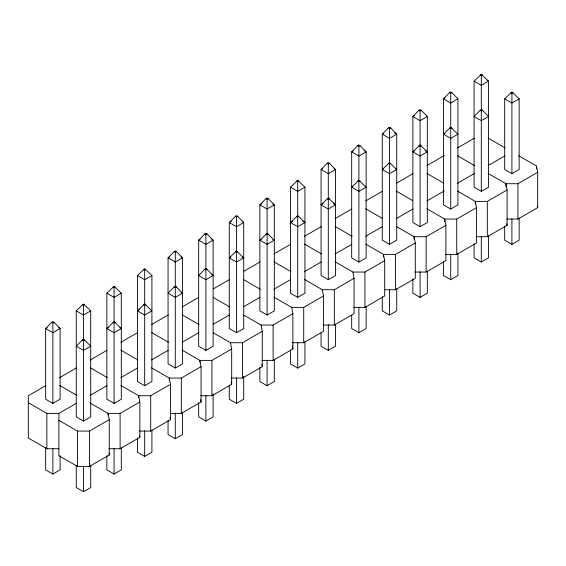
<?xml version="1.0" encoding="UTF-8"?>
<svg xmlns="http://www.w3.org/2000/svg" width="566" height="566" viewBox="0 0 566 566"><rect width="100%" height="100%" fill="white"/><g stroke="black" fill="none" stroke-linecap="round" stroke-linejoin="round"><path stroke-width="0.85" d="M51.768 322.273L45.648 328.535L45.648 399.207L52.879 403.381L60.109 399.207L60.109 328.535L53.989 322.273L52.879 321.63L51.768 322.273L52.879 322.91L53.989 322.273M76.254 310.861L83.478 303.963L90.709 310.861L90.709 416.873L83.478 421.047L76.254 416.873L76.254 310.861L83.478 315.036L90.709 310.861M106.854 293.195L114.084 286.297L121.315 293.195L121.315 399.207L114.084 403.381L106.854 399.207L106.854 293.195L114.084 297.369L121.315 293.195M137.46 275.529L144.684 268.631L151.914 275.529L151.914 381.541L144.684 385.715L137.46 381.541L137.46 275.529L144.684 279.703L151.914 275.529M82.374 339.94L76.254 346.201L83.478 350.375L90.709 346.201L84.589 339.94L83.478 339.303L82.374 339.94L83.478 340.583L84.589 339.94M174.179 251.601L168.06 257.863L168.06 363.867L175.29 368.042L182.521 363.867L182.521 257.863L176.394 251.601L175.29 250.957L174.179 251.601L175.29 252.238L176.394 251.601M106.854 328.535L114.084 321.63L121.315 328.535L114.084 332.709L106.854 328.535L108.297 327.7M204.786 233.935L198.659 240.189L198.659 346.201L205.89 350.375L213.12 346.201L213.12 240.189L207 233.935L205.89 233.291L204.786 233.935L205.89 234.572L207 233.935M137.46 310.861L144.684 303.963L151.914 310.861L144.684 315.036L137.46 310.861L139.625 309.616M235.385 216.262L229.265 222.523L229.265 328.535L236.496 332.709L243.72 328.535L243.72 222.523L237.6 216.262L236.496 215.625L235.385 216.262L236.496 216.905L237.6 216.262M174.179 286.934L168.06 293.195L175.29 297.369L182.521 293.195L176.394 286.934L175.29 286.297L174.179 286.934L175.29 287.578L176.394 286.934M265.985 198.595L259.865 204.857L259.865 310.868L267.095 315.043L274.326 310.868L274.326 204.857L268.206 198.595L267.095 197.951L265.985 198.595L267.095 199.232L268.206 198.595M204.786 269.267L198.659 275.529L205.89 279.703L213.12 275.529L207 269.267L205.89 268.631L204.786 269.267L205.89 269.911L207 269.267M290.471 187.19L297.702 180.285L304.925 187.19L304.925 293.195L297.702 297.369L290.471 293.195L290.471 187.19L297.702 191.358L304.925 187.19M229.265 257.863L236.496 250.957L243.72 257.863L236.496 262.037L229.265 257.863L230.709 257.028M327.19 163.256L321.071 169.517L321.071 275.529L328.301 279.703L335.532 275.529L335.532 169.517L329.412 163.256L328.301 162.619L327.19 163.256L328.301 163.899L329.412 163.256M259.865 240.189L267.095 233.291L274.326 240.189L267.095 244.363L259.865 240.189L261.315 239.354M357.797 145.589L351.677 151.851L351.677 257.863L358.901 262.037L366.131 257.863L366.131 151.851L360.011 145.589L358.901 144.953L357.797 145.589L358.901 146.233L360.011 145.589M290.471 222.523L297.702 215.625L304.925 222.523L297.702 226.697L290.471 222.523L292.636 221.271M388.396 127.923L382.276 134.184L382.276 240.196L389.507 244.363L396.738 240.196L396.738 134.184L390.618 127.923L389.507 127.279L388.396 127.923L389.507 128.56L390.618 127.923M321.071 204.857L328.301 197.951L335.532 204.857L328.301 209.031L321.071 204.857L323.243 203.604M419.003 110.257L412.883 116.511L412.883 222.523L420.106 226.697L427.337 222.523L427.337 116.511L421.217 110.257L420.106 109.613L419.003 110.257L420.106 110.894L421.217 110.257M351.677 187.19L358.901 180.285L366.131 187.19L358.901 191.358L351.677 187.19L353.12 186.355M449.602 92.583L443.482 98.845L443.482 204.857L450.713 209.031L457.944 204.857L457.944 98.845L451.817 92.583L450.713 91.947L449.602 92.583L450.713 93.227L451.817 92.583M382.276 169.517L389.507 162.619L396.738 169.517L389.507 173.691L382.276 169.517L383.727 168.682M474.089 81.179L481.312 74.28L488.543 81.179L488.543 187.19L481.312 191.365L474.089 187.19L474.089 81.179L481.312 85.353L488.543 81.179L487.1 80.344M412.883 151.851L420.106 144.953L427.337 151.851L420.106 156.025L412.883 151.851L414.326 151.016M443.482 134.184L450.713 127.279L457.944 134.184L450.713 138.359L443.482 134.184L444.926 133.35M480.209 110.257L474.089 116.511L481.312 120.685L488.543 116.511L482.423 110.257L481.312 109.613L480.209 110.257L481.312 110.894L482.423 110.257M504.688 98.845L511.919 91.947L519.142 98.845L519.142 169.517L511.919 173.691L504.688 169.517L504.688 98.845L511.919 103.019L519.142 98.845M82.374 304.607L83.478 305.244L84.589 304.607M112.974 286.934L114.084 287.578L115.195 286.934M143.58 269.267L144.684 269.911L145.795 269.267M296.591 180.929L297.702 181.566L298.806 180.929M480.209 74.917L481.312 75.554L482.423 74.917M47.098 327.7L45.648 328.535L52.879 332.709L60.109 328.535L58.659 327.7M169.503 257.028L168.06 257.863L175.29 262.037L182.521 257.863L181.07 257.028M200.109 239.354L198.659 240.189L205.89 244.363L213.12 240.189L211.677 239.354M231.43 221.271L229.265 222.523L236.496 226.697L243.72 222.523L242.276 221.688M262.037 203.604L259.865 204.857L267.095 209.031L274.326 204.857L272.883 204.022M322.521 168.682L321.071 169.517L328.301 173.691L335.532 169.517L334.082 168.682M353.12 151.016L351.677 151.851L358.901 156.025L366.131 151.851L363.966 150.598M383.727 133.35L382.276 134.184L389.507 138.359L396.738 134.184L394.566 132.932M414.326 115.676L412.883 116.511L420.106 120.685L427.337 116.511M444.926 98.01L443.482 98.845L450.713 103.019L457.944 98.845M112.974 322.273L114.084 322.91L115.195 322.273M143.58 304.607L144.684 305.244L145.795 304.607M235.385 251.601L236.496 252.238L237.6 251.601M265.985 233.935L267.095 234.572L268.206 233.935M296.591 216.262L297.702 216.905L298.806 216.262M327.19 198.595L328.301 199.232L329.412 198.595M357.797 180.929L358.901 181.566L360.011 180.929M388.396 163.256L389.507 163.899L390.618 163.256M419.003 145.589L420.106 146.233L421.217 145.589M449.602 127.923L450.713 128.56L451.817 127.923M510.808 92.583L511.919 93.227L513.022 92.583M45.782 385.637L28.3 395.726L28.3 438.02L46.858 448.732L58.899 448.732M59.663 377.621L76.382 367.971M90.263 359.955L106.981 350.297M120.869 342.288L137.588 332.631M151.469 324.615L168.187 314.965M182.075 306.949L198.793 297.299M213.439 288.844L229.393 279.625M244.038 271.171L259.999 261.959M273.88 253.943L290.599 244.293M304.48 236.277L321.205 226.626M335.086 218.61L351.804 208.953M365.686 200.937L382.411 191.287M396.292 183.271L413.01 173.621M426.891 165.605L444.374 155.508M457.498 147.938L474.216 138.281M28.3 402.688L46.858 413.399L58.899 413.399L76.382 403.303M90.263 395.287L106.981 385.637M120.869 377.621L137.588 367.971M151.469 359.955L168.187 350.297M182.075 342.288L198.793 332.631M213.439 324.176L229.393 314.965M244.038 306.51L259.999 297.299M273.88 289.283L290.599 279.625M304.48 271.609L321.205 261.959M335.086 253.943L351.804 244.293M365.686 236.277L382.411 226.626M396.292 218.61L413.01 208.953M426.891 200.937L444.374 190.848M457.498 183.271L474.216 173.621M488.097 165.605L504.815 155.947M58.899 420.354L77.457 431.066L89.506 431.066L109.266 419.661L108.056 413.399L90.249 403.112M108.056 415.161L108.056 413.399L120.105 413.399L139.866 401.987L138.663 395.726L120.848 385.446M138.663 397.495L138.663 395.726L150.712 395.726L170.472 384.321L169.262 378.06L151.455 367.78M169.262 379.828L169.262 378.06L181.311 378.06L201.071 366.655L199.869 360.393L182.054 350.106M199.869 362.162L199.869 360.393L211.917 360.393L231.678 348.981L230.468 342.727L213.396 332.872M230.468 342.727L242.517 342.727L262.277 331.315L261.075 325.054L244.003 315.198M261.075 325.054L273.123 325.054L292.877 313.649L291.674 307.388L273.859 297.108M291.674 307.388L303.723 307.388L323.483 295.983L322.28 289.721L304.466 279.434M322.28 289.721L334.322 289.721L354.083 278.309L352.88 272.048L335.065 261.768M352.88 272.048L364.928 272.048L384.689 260.643L383.479 254.382L365.671 244.102M383.479 257.035L383.479 254.382L395.528 254.382L415.288 242.977L414.086 236.715L396.271 226.428M414.086 239.368L414.086 236.715L426.134 236.715L445.895 225.31L444.685 219.049L426.877 208.762M444.685 221.695L444.685 219.049L456.734 219.049L476.494 207.637L475.291 201.376L457.477 191.096M475.291 204.029L475.291 201.376L487.34 201.376L507.101 189.971L505.891 183.709L488.083 173.429M505.891 186.363L505.891 183.709L517.94 183.709L537.7 172.305L536.497 166.043L518.682 155.756M45.648 447.798L45.648 469.879L52.879 474.053L60.109 469.879L60.109 455.743M58.899 413.399L58.899 455.687L77.457 466.405L89.506 466.405L109.266 454.993L109.266 419.661M108.92 448.732L120.105 448.732L139.866 437.327L139.866 401.987M139.526 431.066L150.712 431.066L170.472 419.661L170.472 384.321M170.125 413.399L181.311 413.399L201.071 401.987L201.071 366.655M200.725 395.726L211.917 395.726L231.678 384.321L231.678 348.981M231.331 378.06L242.517 378.06L262.277 366.655L262.277 331.315M261.931 360.393L273.123 360.393L292.877 348.989L292.877 313.649M292.537 342.727L303.723 342.727L323.483 331.315L323.483 295.983M323.136 325.054L334.322 325.054L354.083 313.649L354.083 278.309M353.743 307.388L364.928 307.388L384.689 295.983L384.689 260.643M384.342 289.721L395.528 289.721L415.288 278.309L415.288 242.977M414.949 272.055L426.134 272.055L445.895 260.643L445.895 225.31M445.548 254.382L456.734 254.382L476.494 242.977L476.494 207.637M476.148 236.715L487.34 236.715L507.101 225.31L507.101 189.971M506.754 219.049L517.94 219.049L537.7 207.637L537.7 172.305M76.254 465.464L76.254 487.552L83.478 491.72L90.709 487.552L90.709 465.464M106.854 455.743L106.854 469.879L114.084 474.053L121.315 469.879L121.315 447.798M137.46 438.077L137.46 452.213L144.684 456.387L151.914 452.213L151.914 430.125M168.06 420.411L168.06 434.547L175.29 438.721L182.521 434.547L182.521 412.458M198.659 402.744L198.659 416.873L205.89 421.047L213.12 416.873L213.12 393.908M229.265 385.071L229.265 399.207L236.496 403.381L243.72 399.207L243.72 376.241M259.865 367.405L259.865 381.541L267.095 385.715L274.326 381.541L274.326 359.452M290.471 349.738L290.471 363.874L297.702 368.049L304.925 363.874L304.925 341.786M321.071 332.95L321.071 346.201L328.301 350.375L335.532 346.201L335.532 324.12M351.677 315.283L351.677 328.535L358.901 332.709L366.131 328.535L366.131 306.447M382.276 296.733L382.276 310.868L389.507 315.043L396.738 310.868L396.738 288.78M412.883 279.066L412.883 293.195L420.106 297.369L427.337 293.195L427.337 271.114M443.482 261.393L443.482 275.529L450.713 279.703L457.944 275.529L457.944 253.448M474.089 243.727L474.089 257.863L481.312 262.037L488.543 257.863L488.543 235.774M504.688 226.06L504.688 240.196L511.919 244.37L519.142 240.196L519.142 218.108M488.083 138.09L505.148 147.945M457.477 155.756L474.549 165.612M425.172 150.598L427.337 151.851M426.877 173.429L443.942 183.285M395.287 168.682L396.738 169.517M396.271 191.096L412.6 200.52M365.671 208.762L382 218.193M333.36 203.604L335.532 204.857M335.065 226.428L352.137 236.284M302.76 221.271L304.925 222.523M304.466 244.102L321.538 253.957M272.883 239.354L274.326 240.189M273.859 261.768L290.931 271.623M242.276 257.028L243.72 257.863M244.003 279.866L260.332 289.29M211.677 274.694L213.12 275.529M213.396 297.532L229.725 306.956M181.07 292.36L182.521 293.195M182.054 314.774L199.126 324.629M151.455 332.44L168.519 342.296M119.865 327.7L121.315 328.535M120.848 350.106L137.92 359.962M90.249 367.78L107.321 377.635M59.642 385.446L76.714 395.301M537.396 206.074L537.7 207.637M506.796 223.74L507.101 225.31M292.275 345.854L292.877 348.989M261.825 364.306L262.277 366.655M231.225 381.972L231.678 384.321M200.619 399.646L201.071 401.987M170.019 417.312L170.472 419.661M139.569 435.763L139.866 437.327M108.962 453.43L109.266 454.993M536.497 166.043L536.497 168.689M517.94 183.709L517.94 219.049M511.919 93.227L511.919 173.691M511.919 218.745L511.919 244.37M487.34 201.376L487.34 236.715M481.312 75.554L481.312 110.087M481.312 110.894L481.312 191.365M481.312 236.418L481.312 262.037M456.734 219.049L456.734 254.382M450.713 93.227L450.713 127.753M450.713 128.56L450.713 209.031M450.713 254.084L450.713 279.703M426.134 236.715L426.134 272.055M420.106 110.894L420.106 145.427M420.106 146.233L420.106 226.697M420.106 271.751L420.106 297.369M395.528 254.382L395.528 289.721M389.507 128.56L389.507 163.093M389.507 163.899L389.507 244.363M389.507 289.424L389.507 315.043M364.928 272.048L364.928 307.388M358.901 146.233L358.901 180.759M358.901 181.566L358.901 262.037M358.901 307.09L358.901 332.709M334.322 289.721L334.322 325.054M328.301 163.899L328.301 198.425M328.301 199.232L328.301 279.703M328.301 324.757L328.301 350.375M303.723 307.388L303.723 342.727M297.702 181.566L297.702 216.099M297.702 216.905L297.702 297.369M297.702 342.423L297.702 368.049M273.123 325.054L273.123 360.393M267.095 199.232L267.095 233.765M267.095 234.572L267.095 315.043M267.095 360.096L267.095 385.715M242.517 342.727L242.517 378.06M236.496 216.905L236.496 251.431M236.496 252.238L236.496 332.709M236.496 377.763L236.496 403.381M211.917 360.393L211.917 395.726M205.89 234.572L205.89 269.105M205.89 269.911L205.89 350.375M205.89 395.429L205.89 421.047M181.311 378.06L181.311 413.399M175.29 252.238L175.29 286.771M175.29 287.578L175.29 368.042M175.29 413.102L175.29 438.721M150.712 395.726L150.712 431.066M144.684 269.911L144.684 304.437M144.684 305.244L144.684 385.715M144.684 430.768L144.684 456.387M120.105 413.399L120.105 448.732M114.084 287.578L114.084 322.104M114.084 322.91L114.084 403.381M114.084 448.435L114.084 474.053M89.506 431.066L89.506 466.405M83.478 305.244L83.478 339.777M83.478 340.583L83.478 421.047M83.478 466.101L83.478 491.72M77.457 431.066L77.457 466.405M52.879 322.91L52.879 403.381M52.879 448.435L52.879 474.053M46.858 413.399L46.858 448.732"/></g></svg>
